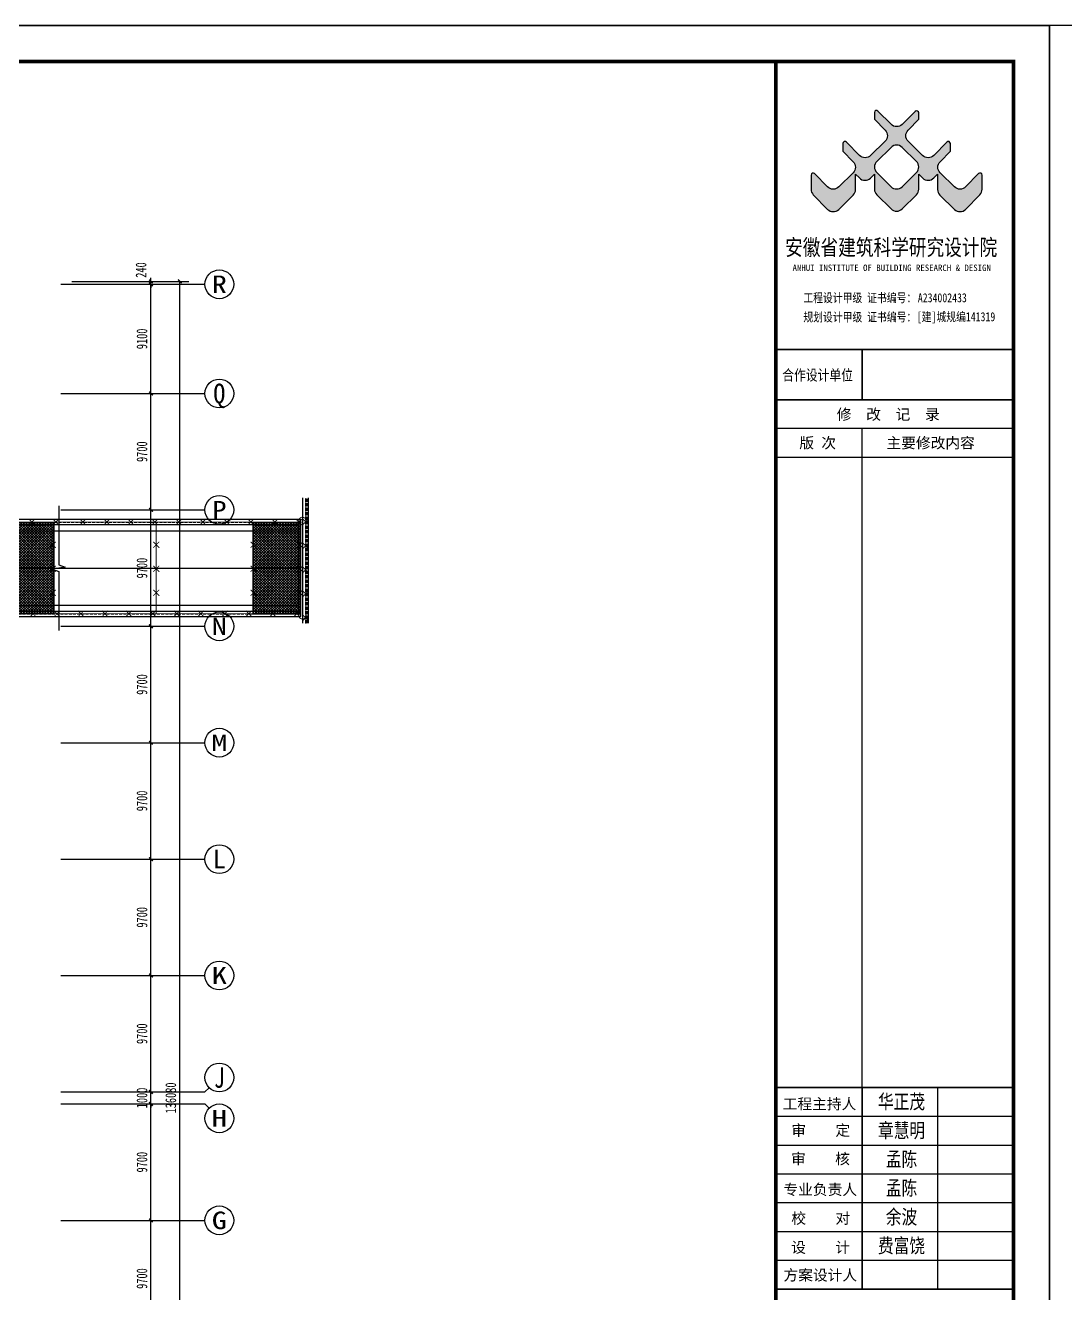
# Model space of a CAD drawing. Header units: millimetres. Extents: x -633009578 to 5705885, y -633235091 to 2571734.
# Drawn here: x 3922852 to 4009557, y 1907532 to 2013212 of the extents above; entities that cross this region are included whole.
import ezdxf
from ezdxf.enums import TextEntityAlignment as Align

# ---------------------------------------------------------------- set-up
doc = ezdxf.new("R2010")
doc.units = ezdxf.units.MM
doc.header["$LTSCALE"] = 1000
doc.header["$MEASUREMENT"] = 0
doc.linetypes.add('DASH', pattern=[0.35, 0.25, -0.1])
doc.linetypes.add('HIDDEN', pattern=[0.375, 0.25, -0.125])
doc.layers.get('0').update_dxf_attribs({"color": 9})
for name, color, linetype in [('3T_WOOD', 21, 'Continuous'), ('A-LM-HA(填充)', 8, 'Continuous'), ('A-ROOF(屋顶)', 11, 'Continuous'), ('A-ROOF-W(分水线)', 156, 'Continuous'), ('AXIS_TEXT', 7, 'Continuous'), ('C-AXIS(轴号)', 3, 'Continuous'), ('DIM_SYMB', 3, 'Continuous'), ('电-接地防雷-防雷卡子', 94, 'Continuous'), ('电-接地防雷-防雷线', 94, 'Continuous'), ('设备-箱柜', 3, 'Continuous'), ('院图签、封面151013$0$PUB_TITLE', 153, 'Continuous'), ('院图签、封面151013$0$图签文字', 4, 'Continuous')]:
    doc.layers.add(name, color=color, linetype=linetype)
doc.styles.add('_TCH_AXIS', font='simhei.ttf', dxfattribs={"bigfont": 'GBCBIG'})
doc.styles.add('_TCH_DIM_T3', font='simhei.ttf', dxfattribs={"width": 0.707, "bigfont": 'GBCBIG'})
doc.styles.add('COMPLEX', font='simhei.ttf')
doc.styles.add('院图签、封面151013$0$-宋体', font='simhei.ttf', dxfattribs={"width": 0.8})
doc.dimstyles.new('_TCH_ARCH&&300', dxfattribs={"dimtxt": 892.5, "dimasz": 300, "dimexe": 750, "dimexo": 900, "dimgap": 300, "dimtad": 1, "dimdec": 0, "dimzin": 0, "dimdsep": 46, "dimtxsty": '_TCH_DIM_T3', "dimblk": 'ARCHTICK', "dimcen": 0.09, "dimclrt": 7, "dimazin": 2, "dimtfac": 1, "dimtdec": 0, "dimtix": 1, "dimtmove": 2, "dimatfit": 3, "dimfxl": 1, "dimtolj": 1, "dimtzin": 0, "dimarcsym": 0})

# ---------------------------------------------------------------- blocks, each defined once
blk = doc.blocks.new('_ArchTick')
at = {"color": 0, "linetype": 'ByBlock', "const_width": 0.4}
blk.add_lwpolyline([(-0.5, -0.5), (0.5, 0.5)], dxfattribs=at)
blk = doc.blocks.new('*D41')
at = {"layer": 'C-AXIS(轴号)', "color": 0, "lineweight": -2, "transparency": 16777216}
for p, q in [((1261641, 1031412), (1268991, 1031412)), ((1268241, 1021712), (1268241, 1031412)), ((1261641, 1021712), (1268991, 1021712))]:
    blk.add_line(p, q, dxfattribs=at)
at = {"layer": 'Defpoints', "color": 0, "transparency": 16777216}
for p in [(1260741, 1031412), (1268241, 1031412), (1260741, 1021712)]:
    blk.add_point(p, dxfattribs=at)
at = {"layer": 'C-AXIS(轴号)', "color": 0, "linetype": 'ByBlock', "lineweight": -2, "transparency": 16777216, "xscale": 300, "yscale": 300, "zscale": 300}
for p, rotation in [((1268241, 1031412), 90), ((1268241, 1021712), 270)]:
    blk.add_blockref('_ArchTick', p, dxfattribs=dict(at, rotation=rotation))
at = {"layer": 'C-AXIS(轴号)', "color": 7, "transparency": 16777216, "insert": (1267494, 1026562), "char_height": 892.5, "attachment_point": 5, "rotation": 90, "style": '_TCH_DIM_T3'}
blk.add_mtext('\\A1;9700', dxfattribs=at)
blk = doc.blocks.new('*D42')
at = {"layer": 'C-AXIS(轴号)', "color": 0, "lineweight": -2, "transparency": 16777216}
for p, q in [((1261641, 1041112), (1268991, 1041112)), ((1268241, 1031412), (1268241, 1041112)), ((1261641, 1031412), (1268991, 1031412))]:
    blk.add_line(p, q, dxfattribs=at)
at = {"layer": 'Defpoints', "color": 0, "transparency": 16777216}
for p in [(1260741, 1041112), (1268241, 1041112), (1260741, 1031412)]:
    blk.add_point(p, dxfattribs=at)
at = {"layer": 'C-AXIS(轴号)', "color": 0, "linetype": 'ByBlock', "lineweight": -2, "transparency": 16777216, "xscale": 300, "yscale": 300, "zscale": 300}
for p, rotation in [((1268241, 1041112), 90), ((1268241, 1031412), 270)]:
    blk.add_blockref('_ArchTick', p, dxfattribs=dict(at, rotation=rotation))
at = {"layer": 'C-AXIS(轴号)', "color": 7, "transparency": 16777216, "insert": (1267494, 1036262), "char_height": 892.5, "attachment_point": 5, "rotation": 90, "style": '_TCH_DIM_T3'}
blk.add_mtext('\\A1;9700', dxfattribs=at)
blk = doc.blocks.new('*D43')
at = {"layer": 'C-AXIS(轴号)', "color": 0, "lineweight": -2, "transparency": 16777216}
for p, q in [((1261641, 1042112), (1268991, 1042112)), ((1268241, 1042112), (1268241, 1042412)), ((1268241, 1041112), (1268241, 1042112)), ((1261641, 1041112), (1268991, 1041112)), ((1268241, 1041112), (1268241, 1040812))]:
    blk.add_line(p, q, dxfattribs=at)
at = {"layer": 'Defpoints', "color": 0, "transparency": 16777216}
for p in [(1260741, 1042112), (1268241, 1042112), (1260741, 1041112)]:
    blk.add_point(p, dxfattribs=at)
at = {"layer": 'C-AXIS(轴号)', "color": 0, "linetype": 'ByBlock', "lineweight": -2, "transparency": 16777216, "xscale": 300, "yscale": 300, "zscale": 300}
for p, rotation in [((1268241, 1042112), 270), ((1268241, 1041112), 90)]:
    blk.add_blockref('_ArchTick', p, dxfattribs=dict(at, rotation=rotation))
at = {"layer": 'C-AXIS(轴号)', "color": 7, "transparency": 16777216, "insert": (1267494, 1041612), "char_height": 892.5, "attachment_point": 5, "rotation": 90, "style": '_TCH_DIM_T3'}
blk.add_mtext('\\A1;1000', dxfattribs=at)
blk = doc.blocks.new('*D44')
at = {"layer": 'C-AXIS(轴号)', "color": 0, "lineweight": -2, "transparency": 16777216}
for p, q in [((1261641, 1051812), (1268991, 1051812)), ((1268241, 1042112), (1268241, 1051812)), ((1261641, 1042112), (1268991, 1042112))]:
    blk.add_line(p, q, dxfattribs=at)
at = {"layer": 'Defpoints', "color": 0, "transparency": 16777216}
for p in [(1260741, 1051812), (1268241, 1051812), (1260741, 1042112)]:
    blk.add_point(p, dxfattribs=at)
at = {"layer": 'C-AXIS(轴号)', "color": 0, "linetype": 'ByBlock', "lineweight": -2, "transparency": 16777216, "xscale": 300, "yscale": 300, "zscale": 300}
for p, rotation in [((1268241, 1051812), 90), ((1268241, 1042112), 270)]:
    blk.add_blockref('_ArchTick', p, dxfattribs=dict(at, rotation=rotation))
at = {"layer": 'C-AXIS(轴号)', "color": 7, "transparency": 16777216, "insert": (1267494, 1046962), "char_height": 892.5, "attachment_point": 5, "rotation": 90, "style": '_TCH_DIM_T3'}
blk.add_mtext('\\A1;9700', dxfattribs=at)
blk = doc.blocks.new('*D45')
at = {"layer": 'C-AXIS(轴号)', "color": 0, "lineweight": -2, "transparency": 16777216}
for p, q in [((1261641, 1061512), (1268991, 1061512)), ((1268241, 1051812), (1268241, 1061512)), ((1261641, 1051812), (1268991, 1051812))]:
    blk.add_line(p, q, dxfattribs=at)
at = {"layer": 'Defpoints', "color": 0, "transparency": 16777216}
for p in [(1260741, 1061512), (1268241, 1061512), (1260741, 1051812)]:
    blk.add_point(p, dxfattribs=at)
at = {"layer": 'C-AXIS(轴号)', "color": 0, "linetype": 'ByBlock', "lineweight": -2, "transparency": 16777216, "xscale": 300, "yscale": 300, "zscale": 300}
for p, rotation in [((1268241, 1061512), 90), ((1268241, 1051812), 270)]:
    blk.add_blockref('_ArchTick', p, dxfattribs=dict(at, rotation=rotation))
at = {"layer": 'C-AXIS(轴号)', "color": 7, "transparency": 16777216, "insert": (1267494, 1056662), "char_height": 892.5, "attachment_point": 5, "rotation": 90, "style": '_TCH_DIM_T3'}
blk.add_mtext('\\A1;9700', dxfattribs=at)
blk = doc.blocks.new('*D46')
at = {"layer": 'C-AXIS(轴号)', "color": 0, "lineweight": -2, "transparency": 16777216}
for p, q in [((1261641, 1071212), (1268991, 1071212)), ((1268241, 1061512), (1268241, 1071212)), ((1261641, 1061512), (1268991, 1061512))]:
    blk.add_line(p, q, dxfattribs=at)
at = {"layer": 'Defpoints', "color": 0, "transparency": 16777216}
for p in [(1260741, 1071212), (1268241, 1071212), (1260741, 1061512)]:
    blk.add_point(p, dxfattribs=at)
at = {"layer": 'C-AXIS(轴号)', "color": 0, "linetype": 'ByBlock', "lineweight": -2, "transparency": 16777216, "xscale": 300, "yscale": 300, "zscale": 300}
for p, rotation in [((1268241, 1071212), 90), ((1268241, 1061512), 270)]:
    blk.add_blockref('_ArchTick', p, dxfattribs=dict(at, rotation=rotation))
at = {"layer": 'C-AXIS(轴号)', "color": 7, "transparency": 16777216, "insert": (1267494, 1066362), "char_height": 892.5, "attachment_point": 5, "rotation": 90, "style": '_TCH_DIM_T3'}
blk.add_mtext('\\A1;9700', dxfattribs=at)
blk = doc.blocks.new('*D47')
at = {"layer": 'C-AXIS(轴号)', "color": 0, "lineweight": -2, "transparency": 16777216}
for p, q in [((1261641, 1080912), (1268991, 1080912)), ((1268241, 1071212), (1268241, 1080912)), ((1261641, 1071212), (1268991, 1071212))]:
    blk.add_line(p, q, dxfattribs=at)
at = {"layer": 'Defpoints', "color": 0, "transparency": 16777216}
for p in [(1260741, 1080912), (1268241, 1080912), (1260741, 1071212)]:
    blk.add_point(p, dxfattribs=at)
at = {"layer": 'C-AXIS(轴号)', "color": 0, "linetype": 'ByBlock', "lineweight": -2, "transparency": 16777216, "xscale": 300, "yscale": 300, "zscale": 300}
for p, rotation in [((1268241, 1080912), 90), ((1268241, 1071212), 270)]:
    blk.add_blockref('_ArchTick', p, dxfattribs=dict(at, rotation=rotation))
at = {"layer": 'C-AXIS(轴号)', "color": 7, "transparency": 16777216, "insert": (1267494, 1076062), "char_height": 892.5, "attachment_point": 5, "rotation": 90, "style": '_TCH_DIM_T3'}
blk.add_mtext('\\A1;9700', dxfattribs=at)
blk = doc.blocks.new('*D48')
at = {"layer": 'C-AXIS(轴号)', "color": 0, "lineweight": -2, "transparency": 16777216}
for p, q in [((1261641, 1090612), (1268991, 1090612)), ((1268241, 1080912), (1268241, 1090612)), ((1261641, 1080912), (1268991, 1080912))]:
    blk.add_line(p, q, dxfattribs=at)
at = {"layer": 'Defpoints', "color": 0, "transparency": 16777216}
for p in [(1260741, 1090612), (1268241, 1090612), (1260741, 1080912)]:
    blk.add_point(p, dxfattribs=at)
at = {"layer": 'C-AXIS(轴号)', "color": 0, "linetype": 'ByBlock', "lineweight": -2, "transparency": 16777216, "xscale": 300, "yscale": 300, "zscale": 300}
for p, rotation in [((1268241, 1090612), 90), ((1268241, 1080912), 270)]:
    blk.add_blockref('_ArchTick', p, dxfattribs=dict(at, rotation=rotation))
at = {"layer": 'C-AXIS(轴号)', "color": 7, "transparency": 16777216, "insert": (1267494, 1085762), "char_height": 892.5, "attachment_point": 5, "rotation": 90, "style": '_TCH_DIM_T3'}
blk.add_mtext('\\A1;9700', dxfattribs=at)
blk = doc.blocks.new('*D49')
at = {"layer": 'C-AXIS(轴号)', "color": 0, "lineweight": -2, "transparency": 16777216}
for p, q in [((1261641, 1100312), (1268991, 1100312)), ((1268241, 1090612), (1268241, 1100312)), ((1261641, 1090612), (1268991, 1090612))]:
    blk.add_line(p, q, dxfattribs=at)
at = {"layer": 'Defpoints', "color": 0, "transparency": 16777216}
for p in [(1260741, 1100312), (1268241, 1100312), (1260741, 1090612)]:
    blk.add_point(p, dxfattribs=at)
at = {"layer": 'C-AXIS(轴号)', "color": 0, "linetype": 'ByBlock', "lineweight": -2, "transparency": 16777216, "xscale": 300, "yscale": 300, "zscale": 300}
for p, rotation in [((1268241, 1100312), 90), ((1268241, 1090612), 270)]:
    blk.add_blockref('_ArchTick', p, dxfattribs=dict(at, rotation=rotation))
at = {"layer": 'C-AXIS(轴号)', "color": 7, "transparency": 16777216, "insert": (1267494, 1095462), "char_height": 892.5, "attachment_point": 5, "rotation": 90, "style": '_TCH_DIM_T3'}
blk.add_mtext('\\A1;9700', dxfattribs=at)
blk = doc.blocks.new('*D50')
at = {"layer": 'C-AXIS(轴号)', "color": 0, "lineweight": -2, "transparency": 16777216}
for p, q in [((1261641, 1109412), (1268991, 1109412)), ((1268241, 1100312), (1268241, 1109412)), ((1261641, 1100312), (1268991, 1100312))]:
    blk.add_line(p, q, dxfattribs=at)
at = {"layer": 'Defpoints', "color": 0, "transparency": 16777216}
for p in [(1260741, 1109412), (1268241, 1109412), (1260741, 1100312)]:
    blk.add_point(p, dxfattribs=at)
at = {"layer": 'C-AXIS(轴号)', "color": 0, "linetype": 'ByBlock', "lineweight": -2, "transparency": 16777216, "xscale": 300, "yscale": 300, "zscale": 300}
for p, rotation in [((1268241, 1109412), 90), ((1268241, 1100312), 270)]:
    blk.add_blockref('_ArchTick', p, dxfattribs=dict(at, rotation=rotation))
at = {"layer": 'C-AXIS(轴号)', "color": 7, "transparency": 16777216, "insert": (1267494, 1104862), "char_height": 892.5, "attachment_point": 5, "rotation": 90, "style": '_TCH_DIM_T3'}
blk.add_mtext('\\A1;9100', dxfattribs=at)
blk = doc.blocks.new('*D51')
at = {"layer": 'C-AXIS(轴号)', "color": 0, "lineweight": -2, "transparency": 16777216}
for p, q in [((1261641, 1109652), (1268991, 1109652)), ((1268241, 1109652), (1268241, 1109952)), ((1268241, 1109412), (1268241, 1109652)), ((1261641, 1109412), (1268991, 1109412)), ((1268241, 1109412), (1268241, 1109112))]:
    blk.add_line(p, q, dxfattribs=at)
at = {"layer": 'Defpoints', "color": 0, "transparency": 16777216}
for p in [(1260741, 1109652), (1268241, 1109652), (1260741, 1109412)]:
    blk.add_point(p, dxfattribs=at)
at = {"layer": 'C-AXIS(轴号)', "color": 0, "linetype": 'ByBlock', "lineweight": -2, "transparency": 16777216, "xscale": 300, "yscale": 300, "zscale": 300}
for p, rotation in [((1268241, 1109652), 270), ((1268241, 1109412), 90)]:
    blk.add_blockref('_ArchTick', p, dxfattribs=dict(at, rotation=rotation))
at = {"layer": 'C-AXIS(轴号)', "color": 7, "transparency": 16777216, "insert": (1267416, 1110600), "char_height": 892.5, "attachment_point": 5, "rotation": 90, "style": '_TCH_DIM_T3'}
blk.add_mtext('\\A1;240', dxfattribs=at)
blk = doc.blocks.new('*D52')
at = {"layer": 'C-AXIS(轴号)', "color": 0, "lineweight": -2, "transparency": 16777216}
for p, q in [((1261641, 1109652), (1271391, 1109652)), ((1270641, 973572), (1270641, 1109652)), ((1261641, 973572), (1271391, 973572))]:
    blk.add_line(p, q, dxfattribs=at)
at = {"layer": 'Defpoints', "color": 0, "transparency": 16777216}
for p in [(1260741, 1109652), (1270641, 1109652), (1260741, 973572)]:
    blk.add_point(p, dxfattribs=at)
at = {"layer": 'C-AXIS(轴号)', "color": 0, "linetype": 'ByBlock', "lineweight": -2, "transparency": 16777216, "xscale": 300, "yscale": 300, "zscale": 300}
for p, rotation in [((1270641, 1109652), 90), ((1270641, 973572), 270)]:
    blk.add_blockref('_ArchTick', p, dxfattribs=dict(at, rotation=rotation))
at = {"layer": 'C-AXIS(轴号)', "color": 7, "transparency": 16777216, "insert": (1269894, 1041612), "char_height": 892.5, "attachment_point": 5, "rotation": 90, "style": '_TCH_DIM_T3'}
blk.add_mtext('\\A1;136080', dxfattribs=at)
blk = doc.blocks.new('_AXISO')
blk.add_circle((0, 0), 0.5)
at = {"layer": 'AXIS_TEXT', "style": 'COMPLEX', "width": 1.041667}
blk.add_attdef('A', text='', height=0.56, dxfattribs=at).set_placement((-0.25, -0.28), (0.25, -0.28), align=Align.FIT)
blk = doc.blocks.new('G$C60C7DC50')
at = {"layer": 'A-LM-HA(填充)'}
h = blk.add_hatch(dxfattribs=at)
h.set_pattern_fill('ANSI37', color=256, scale=100)
h.set_pattern_definition([(45, (-326616.41, 5460191.41), (-112.2532015, 112.2532015), []), (135, (-326616.41, 5460191.41), (-112.2532015, -112.2532015), [])])
h.paths.add_polyline_path([(900, 8900), (4900, 8900), (4900, 1300), (900, 1300)])
h = blk.add_hatch(dxfattribs=at)
h.set_pattern_fill('ANSI37', color=256, scale=100)
h.set_pattern_definition([(45, (-321416.41, 5460191.41), (-112.2532015, 112.2532015), []), (135, (-321416.41, 5460191.41), (-112.2532015, -112.2532015), [])])
h.paths.add_polyline_path([(25500, 8900), (21500, 8900), (21500, 1300), (25500, 1300)])
for points in [[(900, 8900), (4900, 8900), (4900, 1300), (900, 1300)], [(25500, 8900), (21500, 8900), (21500, 1300), (25500, 1300)]]:
    blk.add_lwpolyline(points, close=True, dxfattribs=at)
at = {"layer": 'A-ROOF(屋顶)'}
for points in [[(260, 500), (260, 10950)], [(740, 500), (740, 10950)], [(25660, 500), (25660, 10950)], [(26140, 500), (26140, 10950)], [(900, 8900), (900, 1060), (25500, 1060), (25500, 9140), (900, 9140), (900, 8900)]]:
    blk.add_lwpolyline(points, dxfattribs=at)
at = {"layer": 'A-ROOF(屋顶)', "color": 8, "linetype": 'HIDDEN'}
for points in [[(380, 500), (380, 10950)], [(500, 500), (500, 10950)], [(25900, 500), (25900, 10950)], [(26020, 500), (26020, 10950)]]:
    blk.add_lwpolyline(points, dxfattribs=at)
at = {"layer": 'A-ROOF(屋顶)', "linetype": 'DASH'}
blk.add_lwpolyline([(25500, 8900), (900, 8900), (900, 1300), (25500, 1300)], close=True, dxfattribs=at)
at = {"layer": 'A-ROOF(屋顶)'}
blk.add_lwpolyline([(25300, 8700), (1100, 8700), (1100, 1500), (25300, 1500)], close=True, dxfattribs=at)
at = {"layer": 'A-ROOF-W(分水线)'}
for points in [[(1140, 8200), (25260, 8200)], [(1140, 5100), (25260, 5100)], [(1140, 2000), (25260, 2000)]]:
    blk.add_lwpolyline(points, dxfattribs=at)
blk = doc.blocks.new('建筑图框_A1')
at = {"layer": '院图签、封面151013$0$PUB_TITLE', "ltscale": 100}
h = blk.add_hatch(color=256, dxfattribs=at)
h.paths.add_polyline_path([(78824, 55788), (78460, 56157, 0.670794), (78361, 56117), (78361, 55904), (78647, 55614, -0.414214), (78645, 55306), (78246, 54913, -0.414214), (77938, 54915), (77577, 55281, 0.670794), (77478, 55240), (77478, 54846, 0.197036), (77540, 54694), (77938, 54290, 0.414214), (78245, 54288), (78650, 54687, 0.20079), (78715, 54842), (78715, 55268), (78821, 55161, 0.414214), (79128, 55159), (79240, 55268), (79240, 54850, 0.200112), (79304, 54696), (79701, 54303, 0.411512), (80008, 54303), (80405, 54696, 0.200112), (80469, 54850), (80469, 55268), (80581, 55159, 0.414214), (80888, 55161), (80994, 55268), (80994, 54842, 0.20079), (81059, 54687), (81464, 54288, 0.414214), (81771, 54290), (82169, 54694, 0.197036), (82231, 54846), (82231, 55240, 0.670794), (82132, 55281), (81771, 54915, -0.414214), (81463, 54913), (81064, 55306, -0.414214), (81062, 55614), (81348, 55904), (81348, 56117, 0.670794), (81249, 56157), (80885, 55788, -0.414214), (80577, 55786), (80175, 56182, -0.414214), (80172, 56490), (80471, 56793), (80471, 56967, 0.66557), (80372, 57008), (80009, 56650, -0.414214), (79701, 56652), (79337, 57021, 0.670794), (79238, 56981), (79238, 56793), (79537, 56490, -0.414214), (79534, 56182), (79132, 55786, -0.414214)])
h.paths.add_polyline_path([(79305, 55621), (79702, 56012, -0.409989), (80007, 56012), (80404, 55621, -0.417685), (80404, 55312), (80008, 54919, -0.411512), (79701, 54919), (79305, 55312, -0.417685)], flags=16)
at = {"layer": '院图签、封面151013$0$PUB_TITLE'}
for p, q in [((76500, 49000), (83100, 49000)), ((83100, 49000), (76500, 49000)), ((76500, 49000), (83100, 49000)), ((83100, 48200), (76500, 48200)), ((78900, 29801), (78900, 48199)), ((83100, 47400), (76500, 47400)), ((83100, 29900), (76500, 29900)), ((83100, 29900), (76500, 29900)), ((76500, 29900), (83100, 29900)), ((76500, 29900), (83100, 29900)), ((76500, 29900), (83100, 29900)), ((83100, 29900), (76500, 29900)), ((76500, 29900), (83100, 29900)), ((76500, 29900), (83100, 29900)), ((83100, 29900), (76500, 29900)), ((81000, 24301), (81000, 29900)), ((76500, 29100), (83100, 29100)), ((76500, 28300), (83100, 28300)), ((76500, 27500), (83100, 27500)), ((76500, 26700), (83100, 26700)), ((76500, 25900), (83100, 25900)), ((76500, 25100), (83100, 25100))]:
    blk.add_line(p, q, dxfattribs=at)
blk.add_lwpolyline([(0, 0), (84100, 0), (84100, 59400), (0, 59400)], close=True, dxfattribs=at)
at = {"layer": '院图签、封面151013$0$PUB_TITLE', "const_width": 100}
blk.add_lwpolyline([(2500, 1000), (83100, 1000), (83100, 58400), (2500, 58400)], close=True, dxfattribs=at)
at = {"layer": '院图签、封面151013$0$PUB_TITLE'}
for points, const_width in [([(76500, 1000), (76500, 58400)], 100), ([(76500, 50400), (83100, 50400)], 48), ([(78900, 49000), (78900, 50400)], 48), ([(76500, 49000), (83100, 49000)], 48), ([(76500, 29900), (83100, 29900)], 50), ([(76500, 29900), (83100, 29900)], 48), ([(76500, 29900), (83100, 29900)], 48), ([(76500, 29900), (83100, 29900)], 48), ([(76500, 29900), (83100, 29900)], 48), ([(76500, 29900), (83100, 29900)], 48), ([(76500, 29900), (83100, 29900)], 48), ([(76500, 29900), (83100, 29900)], 48), ([(76500, 29900), (83100, 29900)], 48), ([(83100, 29900), (76500, 29900)], 35.3), ([(83100, 29900), (76500, 29900)], 35.3), ([(78900, 24301), (78900, 29900)], 48), ([(76500, 24300), (83100, 24300)], 48)]:
    blk.add_lwpolyline(points, dxfattribs=dict(at, const_width=const_width))
for points in [[(80172, 56490), (80471, 56793), (80471, 56967, 0.66557), (80372, 57008), (80009, 56650, -0.414214), (79701, 56652), (79337, 57021, 0.670794), (79238, 56981), (79238, 56793), (79537, 56490, -0.414214), (79534, 56182), (79132, 55786, -0.414214), (78824, 55788), (78460, 56157, 0.670794), (78361, 56117), (78361, 55904), (78647, 55614, -0.414214), (78645, 55306), (78246, 54913, -0.414214), (77938, 54915), (77577, 55281, 0.670794), (77478, 55240), (77478, 54846, 0.197036), (77540, 54694), (77938, 54290, 0.414214), (78245, 54288), (78650, 54687, 0.20079), (78715, 54842), (78715, 55268), (78821, 55161, 0.414214), (79128, 55159), (79240, 55268), (79240, 54850, 0.200112), (79304, 54696), (79701, 54303, 0.411512), (80008, 54303), (80405, 54696, 0.200112), (80469, 54850), (80469, 55268), (80581, 55159, 0.414214), (80888, 55161), (80994, 55268), (80994, 54842, 0.20079), (81059, 54687), (81464, 54288, 0.414214), (81771, 54290), (82169, 54694, 0.197036), (82231, 54846), (82231, 55240, 0.670794), (82132, 55281), (81771, 54915, -0.414214), (81463, 54913), (81064, 55306, -0.414214), (81062, 55614), (81348, 55904), (81348, 56117, 0.670794), (81249, 56157), (80885, 55788, -0.414214), (80577, 55786), (80175, 56182, -0.414214)], [(80404, 55621), (80007, 56012, 0.409989), (79702, 56012), (79305, 55621, 0.417685), (79305, 55312), (79701, 54919, 0.411512), (80008, 54919), (80404, 55312, 0.417685)]]:
    blk.add_lwpolyline(points, format="xyb", close=True, dxfattribs=at)
at = {"layer": '院图签、封面151013$0$PUB_TITLE', "style": '院图签、封面151013$0$-宋体', "width": 0.8}
for s, height, p in [('安徽省建筑科学研究设计院', 450, (76757, 53010)), ('工程设计甲级 证书编号：', 250, (77264, 51709)), ('A234002433', 250, (80445, 51709)), ('规划设计甲级 证书编号：', 250, (77264, 51174)), ('[建]城规编141319', 250, (80416, 51182)), ('合作设计单位', 300, (76678, 49536))]:
    blk.add_text(s, height=height, dxfattribs=at).set_placement(p)
at = {"layer": '院图签、封面151013$0$PUB_TITLE', "ltscale": 100, "style": '院图签、封面151013$0$-宋体'}
blk.add_text('ANHUI INSTITUTE OF BUILDING RESEARCH & DESIGN', height=180, dxfattribs=at).set_placement((76964, 52576))
at = {"layer": '院图签、封面151013$0$PUB_TITLE', "style": '院图签、封面151013$0$-宋体'}
for s, p in [('修  改  记  录', (78192, 48446)), ('版 次', (77152, 47653)), ('主要修改内容', (79572, 47653)), ('工程主持人', (76689, 29294)), ('审    定', (76930, 28560)), ('审    核', (76921, 27769)), ('专业负责人', (76711, 26914)), ('校    对', (76930, 26115)), ('设    计', (76926, 25308)), ('方案设计人', (76712, 24538))]:
    blk.add_text(s, height=300, dxfattribs=at).set_placement(p)
at = {"layer": '院图签、封面151013$0$图签文字', "color": 6, "style": '院图签、封面151013$0$-宋体'}
for tag, height, width, p in [('工程主持人', 400, 0.8, (79991, 29506)), ('审定', 400, 0.8, (79991, 28706)), ('审核', 400, 0.8, (79991, 27906)), ('专业负责人', 400, 0.8, (79991, 27106)), ('校对', 400, 0.8, (79991, 26306)), ('设计', 400, 0.8, (79991, 25506)), ('方案设计人', 400, 0.8, (79991, 24707)), ('工程编号', 300, 0.7, (81000, 8700)), ('版次', 300, 0.7, (78738, 3006)), ('日期', 300, 0.7, (82038, 3000)), ('图号', 200, 0.7, (82538, 2400)), ('比例', 300, 0.7, (78738, 2200)), ('图号_X施', 300, 0.7, (81538, 2200)), ('图号_总数', 200, 0.7, (82538, 2000))]:
    blk.add_attdef(tag, text='', height=height, dxfattribs=dict(at, width=width)).set_placement(p, align=Align.MIDDLE_CENTER)
at = {"layer": '院图签、封面151013$0$图签文字', "color": 6, "style": '院图签、封面151013$0$-宋体', "width": 0.7}
for tag, p in [('建设单位_001', (80936, 7446)), ('工程名称_001', (80934, 6045)), ('图名_001', (79743, 4060))]:
    blk.add_attdef(tag, p, '', height=300, dxfattribs=at)
blk = doc.blocks.new('9-4')
at = {"layer": 'A-ROOF(屋顶)'}
for points in [[(1260568.4, 1089802.4), (1256140.6, 1089802.4), (1256140.6, 1081722.4), (1260568.4, 1081722.4)], [(1260568.4, 1089362.4), (1256380.6, 1089362.4), (1256380.6, 1082162.4), (1260568.4, 1082162.4)]]:
    blk.add_lwpolyline(points, dxfattribs=at)
at = {"layer": 'C-AXIS(轴号)'}
for p, q in [((1260740.6, 1109412.4), (1272740.6, 1109412.4)), ((1260740.6, 1100312.4), (1272740.6, 1100312.4)), ((1260740.6, 1090612.4), (1272740.6, 1090612.4)), ((1260740.6, 1080912.4), (1272740.6, 1080912.4)), ((1260740.6, 1071212.4), (1272740.6, 1071212.4)), ((1260740.6, 1061512.4), (1272740.6, 1061512.4)), ((1260740.6, 1051812.4), (1272740.6, 1051812.4)), ((1260740.6, 1042112.4), (1272740.6, 1042112.4)), ((1273092.1, 1042463.9), (1272740.6, 1042112.4)), ((1260740.6, 1041112.4), (1272740.6, 1041112.4)), ((1273092.1, 1040760.9), (1272740.6, 1041112.4)), ((1260740.6, 1031412.4), (1272740.6, 1031412.4))]:
    blk.add_line(p, q, dxfattribs=at)
at = {"layer": 'DIM_SYMB'}
blk.add_lwpolyline([(1260568.4, 1090962.4), (1260568.4, 1086043.7), (1261093.4, 1085852.6), (1260043.4, 1085667.4), (1260568.4, 1085481.2), (1260568.4, 1080562.4)], dxfattribs=at)
at = {"layer": 'C-AXIS(轴号)'}
ref = blk.add_blockref('_AXISO', (1273940.6, 1109412.4), dxfattribs=dict(at, xscale=2400, yscale=2400, zscale=2400))
ref.add_attrib('A', 'R', dxfattribs={"layer": 'AXIS_TEXT', "height": 1457.8, "style": '_TCH_AXIS'}).set_placement((1273315.8, 1108683.5), (1274565.4, 1108683.5), align=Align.FIT)
ref = blk.add_blockref('_AXISO', (1273940.6, 1100312.4), dxfattribs=dict(at, xscale=2400, yscale=2400, zscale=2400))
ref.add_attrib('A', 'Q', dxfattribs={"layer": 'AXIS_TEXT', "height": 1635.2, "style": '_TCH_AXIS', "width": 0.807692}).set_placement((1273437.5, 1099494.8), (1274443.7, 1099494.8), align=Align.FIT)
ref = blk.add_blockref('_AXISO', (1273940.6, 1090612.4), dxfattribs=dict(at, xscale=2400, yscale=2400, zscale=2400))
ref.add_attrib('A', 'P', dxfattribs={"layer": 'AXIS_TEXT', "height": 1492.3, "style": '_TCH_AXIS'}).set_placement((1273336.6, 1089866.3), (1274544.6, 1089866.3), align=Align.FIT)
ref = blk.add_blockref('_AXISO', (1273940.6, 1080912.4), dxfattribs=dict(at, xscale=2400, yscale=2400, zscale=2400))
ref.add_attrib('A', 'N', dxfattribs={"layer": 'AXIS_TEXT', "height": 1423.7, "style": '_TCH_AXIS'}).set_placement((1273296.5, 1080200.5), (1274584.7, 1080200.5), align=Align.FIT)
ref = blk.add_blockref('_AXISO', (1273940.6, 1071212.4), dxfattribs=dict(at, xscale=2400, yscale=2400, zscale=2400))
ref.add_attrib('A', 'M', dxfattribs={"layer": 'AXIS_TEXT', "height": 1357.6, "style": '_TCH_AXIS'}).set_placement((1273261.8, 1070533.6), (1274619.4, 1070533.6), align=Align.FIT)
ref = blk.add_blockref('_AXISO', (1273940.6, 1061512.4), dxfattribs=dict(at, xscale=2400, yscale=2400, zscale=2400))
ref.add_attrib('A', 'L', dxfattribs={"layer": 'AXIS_TEXT', "height": 1562.4, "style": '_TCH_AXIS'}).set_placement((1273382.6, 1060731.2), (1274498.6, 1060731.2), align=Align.FIT)
ref = blk.add_blockref('_AXISO', (1273940.6, 1051812.4), dxfattribs=dict(at, xscale=2400, yscale=2400, zscale=2400))
ref.add_attrib('A', 'K', dxfattribs={"layer": 'AXIS_TEXT', "height": 1423.7, "style": '_TCH_AXIS'}).set_placement((1273296.5, 1051100.5), (1274584.7, 1051100.5), align=Align.FIT)
ref = blk.add_blockref('_AXISO', (1273940.6, 1043312.4), dxfattribs=dict(at, xscale=2400, yscale=2400, zscale=2400))
ref.add_attrib('A', 'J', dxfattribs={"layer": 'AXIS_TEXT', "height": 1700.8, "style": '_TCH_AXIS'}).set_placement((1273495.2, 1042462), (1274386, 1042462), align=Align.FIT)
ref = blk.add_blockref('_AXISO', (1273940.6, 1039912.4), dxfattribs=dict(at, xscale=2400, yscale=2400, zscale=2400))
ref.add_attrib('A', 'H', dxfattribs={"layer": 'AXIS_TEXT', "height": 1390.3, "style": '_TCH_AXIS'}).set_placement((1273278.5, 1039217.2), (1274602.7, 1039217.2), align=Align.FIT)
ref = blk.add_blockref('_AXISO', (1273940.6, 1031412.4), dxfattribs=dict(at, xscale=2400, yscale=2400, zscale=2400))
ref.add_attrib('A', 'G', dxfattribs={"layer": 'AXIS_TEXT', "height": 1457.8, "style": '_TCH_AXIS'}).set_placement((1273315.8, 1030683.5), (1274565.4, 1030683.5), align=Align.FIT)
dim = blk.add_linear_dim(base=(1268240.6, 1109652.4), p1=(1260740.6, 1109412.4), p2=(1260740.6, 1109652.4), angle=90, dimstyle='_TCH_ARCH&&300', dxfattribs=at)
dim.commit()
dim.dimension.update_dxf_attribs({"geometry": '*D51', "text_midpoint": (1267415.6, 1110600.4), "dimtype": 129})
for p1, p2, distance, picture, middle in [((1260740.6, 973572.4), (1260740.6, 1109652.4), -9900, '*D52', (1269894.3, 1041612.4)), ((1260740.6, 1100312.4), (1260740.6, 1109412.4), -7500, '*D50', (1267494.3, 1104862.4)), ((1260740.6, 1090612.4), (1260740.6, 1100312.4), -7500, '*D49', (1267494.3, 1095462.4)), ((1260740.6, 1080912.4), (1260740.6, 1090612.4), -7500, '*D48', (1267494.3, 1085762.4)), ((1260740.6, 1071212.4), (1260740.6, 1080912.4), -7500, '*D47', (1267494.3, 1076062.4)), ((1260740.6, 1061512.4), (1260740.6, 1071212.4), -7500, '*D46', (1267494.3, 1066362.4)), ((1260740.6, 1051812.4), (1260740.6, 1061512.4), -7500, '*D45', (1267494.3, 1056662.4)), ((1260740.6, 1042112.4), (1260740.6, 1051812.4), -7500, '*D44', (1267494.3, 1046962.4)), ((1260740.6, 1041112.4), (1260740.6, 1042112.4), -7500, '*D43', (1267494.3, 1041612.4)), ((1260740.6, 1031412.4), (1260740.6, 1041112.4), -7500, '*D42', (1267494.3, 1036262.4)), ((1260740.6, 1021712.4), (1260740.6, 1031412.4), -7500, '*D41', (1267494.3, 1026562.4))]:
    dim = blk.add_aligned_dim(p1=p1, p2=p2, distance=distance, dimstyle='_TCH_ARCH&&300', dxfattribs=at)
    dim.commit()
    dim.dimension.update_dxf_attribs({"geometry": picture, "text_midpoint": middle})

msp = doc.modelspace()

# ---------------------------------------------------------------- linework, layer by layer
at = {"elevation": 0}
msp.add_lwpolyline([(2725055.4, 2013212), (4008204.7, 2013212), (4008204.7, 1835012), (2725055.4, 1835012)], close=True, dxfattribs=at)
at = {"layer": '电-接地防雷-防雷卡子', "const_width": 75}
for points in [[(3923635.1, 1972076.9), (3923135.1, 1971576.9)], [(3923135.1, 1972076.9), (3923635.1, 1971576.9)], [(3925635.1, 1972076.9), (3925135.1, 1971576.9)], [(3925135.1, 1972076.9), (3925635.1, 1971576.9)], [(3927892, 1972076.9), (3927392, 1971576.9)], [(3927392, 1972076.9), (3927892, 1971576.9)], [(3929892, 1972076.9), (3929392, 1971576.9)], [(3929392, 1972076.9), (3929892, 1971576.9)], [(3931892, 1972076.9), (3931392, 1971576.9)], [(3931392, 1972076.9), (3931892, 1971576.9)], [(3933892, 1972076.9), (3933392, 1971576.9)], [(3933392, 1972076.9), (3933892, 1971576.9)], [(3935892, 1972076.9), (3935392, 1971576.9)], [(3935392, 1972076.9), (3935892, 1971576.9)], [(3937892, 1972076.9), (3937392, 1971576.9)], [(3937392, 1972076.9), (3937892, 1971576.9)], [(3939892, 1972076.9), (3939392, 1971576.9)], [(3939392, 1972076.9), (3939892, 1971576.9)], [(3941892, 1972076.9), (3941392, 1971576.9)], [(3941392, 1972076.9), (3941892, 1971576.9)], [(3943892, 1972076.9), (3943392, 1971576.9)], [(3943392, 1972076.9), (3943892, 1971576.9)], [(3945892, 1972076.9), (3945392, 1971576.9)], [(3945392, 1972076.9), (3945892, 1971576.9)], [(3946470, 1971588.2), (3945970, 1972088.2)], [(3946470, 1972088.2), (3945970, 1971588.2)], [(3925385.9, 1969678.9), (3924885.9, 1970178.9)], [(3925385.9, 1970178.9), (3924885.9, 1969678.9)], [(3934007.2, 1969678.9), (3933507.2, 1970178.9)], [(3934007.2, 1970178.9), (3933507.2, 1969678.9)], [(3942121.3, 1969678.9), (3941621.3, 1970178.9)], [(3942121.3, 1970178.9), (3941621.3, 1969678.9)], [(3945994, 1969678.9), (3945494, 1970178.9)], [(3945994, 1970178.9), (3945494, 1969678.9)], [(3946470, 1969588.2), (3945970, 1970088.2)], [(3946470, 1970088.2), (3945970, 1969588.2)], [(3925385.9, 1967678.9), (3924885.9, 1968178.9)], [(3925385.9, 1968178.9), (3924885.9, 1967678.9)], [(3934007.2, 1967678.9), (3933507.2, 1968178.9)], [(3934007.2, 1968178.9), (3933507.2, 1967678.9)], [(3942121.3, 1967678.9), (3941621.3, 1968178.9)], [(3942121.3, 1968178.9), (3941621.3, 1967678.9)], [(3945994, 1967678.9), (3945494, 1968178.9)], [(3945994, 1968178.9), (3945494, 1967678.9)], [(3946470, 1967588.2), (3945970, 1968088.2)], [(3946470, 1968088.2), (3945970, 1967588.2)], [(3925385.9, 1965678.9), (3924885.9, 1966178.9)], [(3925385.9, 1966178.9), (3924885.9, 1965678.9)], [(3934007.2, 1965678.9), (3933507.2, 1966178.9)], [(3934007.2, 1966178.9), (3933507.2, 1965678.9)], [(3942121.3, 1965678.9), (3941621.3, 1966178.9)], [(3942121.3, 1966178.9), (3941621.3, 1965678.9)], [(3945994, 1965678.9), (3945494, 1966178.9)], [(3945994, 1966178.9), (3945494, 1965678.9)], [(3946470, 1965588.2), (3945970, 1966088.2)], [(3946470, 1966088.2), (3945970, 1965588.2)], [(3923243.9, 1963938.2), (3923743.9, 1964438.2)], [(3923743.9, 1963938.2), (3923243.9, 1964438.2)], [(3925234.7, 1963938.2), (3925734.7, 1964438.2)], [(3925734.7, 1963938.2), (3925234.7, 1964438.2)], [(3927234.7, 1963938.2), (3927734.7, 1964438.2)], [(3927734.7, 1963938.2), (3927234.7, 1964438.2)], [(3929234.7, 1963938.2), (3929734.7, 1964438.2)], [(3929734.7, 1963938.2), (3929234.7, 1964438.2)], [(3931234.7, 1963938.2), (3931734.7, 1964438.2)], [(3931734.7, 1963938.2), (3931234.7, 1964438.2)], [(3933234.7, 1963938.2), (3933734.7, 1964438.2)], [(3933734.7, 1963938.2), (3933234.7, 1964438.2)], [(3935234.7, 1963938.2), (3935734.7, 1964438.2)], [(3935734.7, 1963938.2), (3935234.7, 1964438.2)], [(3937234.7, 1963938.2), (3937734.7, 1964438.2)], [(3937734.7, 1963938.2), (3937234.7, 1964438.2)], [(3939234.7, 1963938.2), (3939734.7, 1964438.2)], [(3939734.7, 1963938.2), (3939234.7, 1964438.2)], [(3941234.7, 1963938.2), (3941734.7, 1964438.2)], [(3941734.7, 1963938.2), (3941234.7, 1964438.2)], [(3943234.7, 1963938.2), (3943734.7, 1964438.2)], [(3943734.7, 1963938.2), (3943234.7, 1964438.2)], [(3945234.7, 1963938.2), (3945734.7, 1964438.2)], [(3945734.7, 1963938.2), (3945234.7, 1964438.2)], [(3946470, 1963588.2), (3945970, 1964088.2)], [(3946470, 1964088.2), (3945970, 1963588.2)]]:
    msp.add_lwpolyline(points, dxfattribs=at)
at = {"layer": '电-接地防雷-防雷线', "linetype": 'Continuous', "ltscale": 0.1, "const_width": 75}
for points in [[(3946220, 1973838.2), (3946220, 1963348.8)], [(3921367.2, 1971826.9), (3925642, 1971826.9)], [(3925135.9, 1971826.9), (3925135.9, 1964188.2)], [(3925642, 1971826.9), (3945744, 1971826.9)], [(3933757.2, 1971826.9), (3933757.2, 1964188.2)], [(3941871.3, 1971826.9), (3941871.3, 1964188.2)], [(3945744, 1971826.9), (3945744, 1964188.2)], [(3945744, 1964188.2), (3921384.1, 1964188.2)]]:
    msp.add_lwpolyline(points, dxfattribs=at)
for points in [[(3946210.2, 1971760.5, 1.59582447), (3945657.2, 1971807.3)], [(3946210.2, 1964214.4, -1.59582447), (3945657.2, 1964167.6)]]:
    msp.add_lwpolyline(points, format="xyb", dxfattribs=at)

# ---------------------------------------------------------------- block references
at = {"layer": '3T_WOOD'}
for name, p in [('9-4', (2665079.4, 882225.8)), ('G$C60C7DC50', (3920320, 1962888.2))]:
    msp.add_blockref(name, p, dxfattribs=at)
at = {"layer": '设备-箱柜'}
ref = msp.add_blockref('建筑图框_A1', (3755904.7, 1835012, 0), dxfattribs=dict(at, xscale=3, yscale=3))
ref.add_attrib('设计', '费富饶', dxfattribs={"layer": '院图签、封面151013$0$图签文字', "color": 6, "height": 1200, "style": '院图签、封面151013$0$-宋体', "width": 0.8}).set_placement((3995877.4, 1911529.8, 0), align=Align.MIDDLE_CENTER)
ref.add_attrib('校对', '余波', dxfattribs={"layer": '院图签、封面151013$0$图签文字', "color": 6, "height": 1200, "style": '院图签、封面151013$0$-宋体', "width": 0.8}).set_placement((3995877.4, 1913929.8, 0), align=Align.MIDDLE_CENTER)
ref.add_attrib('专业负责人', '孟陈', dxfattribs={"layer": '院图签、封面151013$0$图签文字', "color": 6, "height": 1200, "style": '院图签、封面151013$0$-宋体', "width": 0.8}).set_placement((3995877.4, 1916329.8, 0), align=Align.MIDDLE_CENTER)
ref.add_attrib('审核', '孟陈', dxfattribs={"layer": '院图签、封面151013$0$图签文字', "color": 6, "height": 1200, "style": '院图签、封面151013$0$-宋体', "width": 0.8}).set_placement((3995877.4, 1918729.8, 0), align=Align.MIDDLE_CENTER)
ref.add_attrib('审定', '章慧明', dxfattribs={"layer": '院图签、封面151013$0$图签文字', "color": 6, "height": 1200, "style": '院图签、封面151013$0$-宋体', "width": 0.8}).set_placement((3995877.4, 1921129.8, 0), align=Align.MIDDLE_CENTER)
ref.add_attrib('工程主持人', '华正茂', dxfattribs={"layer": '院图签、封面151013$0$图签文字', "color": 6, "height": 1200, "style": '院图签、封面151013$0$-宋体', "width": 0.8}).set_placement((3995877.4, 1923529.8, 0), align=Align.MIDDLE_CENTER)
at = {"layer": '设备-箱柜', "xscale": 2.999999999999995, "yscale": 2.999999999999995}
msp.add_blockref('建筑图框_A1', (4008204.7, 1835012, 0), dxfattribs=at)

doc.saveas('drawing.dxf')
